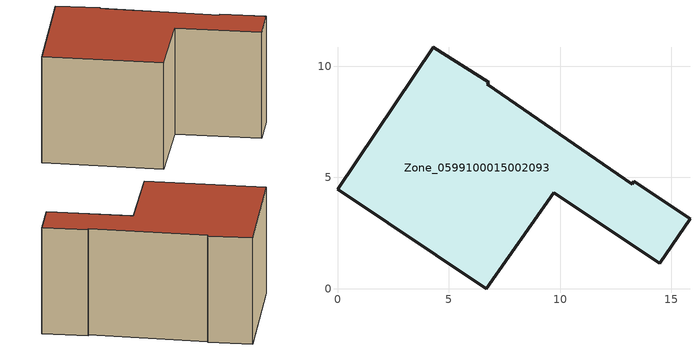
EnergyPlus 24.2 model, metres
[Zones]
Zone_0599100015002093
 floor ground (C_G): 6.68,0 0,4.48 4.29,10.85 6.79,9.29 6.72,9.18 13.24,4.7 13.31,4.82 15.84,3.14 14.48,1.15 9.71,4.32 z0.87
 wall outside (C_F): 6.79,9.29 4.29,10.85 0,4.48 6.68,0 9.71,4.32 14.48,1.15 15.84,3.14 13.31,4.82 13.24,4.7 6.72,9.18 6.79,9.29 z0.87:8.6
 roof outside (C_R): 13.24,4.7 6.72,9.18 6.79,9.29 4.29,10.85 0,4.48 6.68,0 9.71,4.32 14.48,1.15 15.84,3.14 13.31,4.82 z8.6
[BUILDING]
Pand.0599100015002093: North Axis=0; Terrain=City; Loads Convergence Tolerance Value=0.04; Temperature Convergence Tolerance Value=0.4; Solar Distribution=FullExterior; Maximum Number of Warmup Days=25; Minimum Number of Warmup Days=1
[Site:Location]
Rotterdam.The.Hague.AP_ZH_NLD Design_Conditions: Latitude=51.96; Longitude=4.45; Time Zone=1; Elevation=-4.5
[SITE:GROUNDTEMPERATURE:BUILDINGSURFACE]
18, 18, 18, 18, 18, 18, 18, 18, 18, 18, 18, 18
[MATERIAL] Thermal Absorptance=0.9; Solar Absorptance=0.7; Visible Absorptance=0.7
Name | Roughness | Thickness | Conductivity | Density | Specific Heat
G.TI.1965-1974 | MediumSmooth | 0.15 | 0.882353 | 540 | 1210
F.TI.1965-1974 | Rough | 0.3 | 0.697674 | 1920 | 840
R.TI.1965-1974 | MediumRough | 0.2 | 0.232558 | 1500 | 1000
[CONSTRUCTION]
C_G: G.TI.1965-1974
C_F: F.TI.1965-1974
C_R: R.TI.1965-1974
[ZONE]
Zone_0599100015002093: Type=1; Multiplier=1; Ceiling Height=Autocalculate; Volume=Autocalculate; Floor Area=autocalculate; Part of Total Floor Area=Yes
[ZONEINFILTRATION:DESIGNFLOWRATE]
Infil_Zone_0599100015002093: Zone or ZoneList or Space or SpaceList=Zone_0599100015002093; Schedule=AlwaysOn; Design Flow Rate Calculation Method=Flow/Area; Flow Rate per Floor Area=0.003; Constant Term Coefficient=1; Temperature Term Coefficient=0; Velocity Term Coefficient=0; Velocity Squared Term Coefficient=0
[HVACTEMPLATE:ZONE:IDEALLOADSAIRSYSTEM]
Zone_0599100015002093: Maximum Heating Supply Air Temperature=50; Minimum Cooling Supply Air Temperature=13; Maximum Heating Supply Air Humidity Ratio=0.0156; Minimum Cooling Supply Air Humidity Ratio=0.0077; Heating Limit=NoLimit; Cooling Limit=NoLimit; Dehumidification Control Type=ConstantSensibleHeatRatio; Cooling Sensible Heat Ratio=0.7; Dehumidification Setpoint=60; Humidification Control Type=None; Humidification Setpoint=30; Outdoor Air Method=None; Outdoor Air Flow Rate per Person=0.00944; Outdoor Air Flow Rate per Zone Floor Area=0; Outdoor Air Flow Rate per Zone=0; Demand Controlled Ventilation Type=None; Outdoor Air Economizer Type=NoEconomizer; Heat Recovery Type=None; Sensible Heat Recovery Effectiveness=0.7; Latent Heat Recovery Effectiveness=0.65
[ZONECONTROL:THERMOSTAT]
ThermostatControl_Zone_0599100015002093: Zone or ZoneList=Zone_0599100015002093; Control Type Schedule=DualSetpointControlType; Control 1=Thermostat_Zone_0599100015002093; Temperature Difference Between Cutout And Setpoint=0
[THERMOSTATSETPOINT:DUALSETPOINT]
Thermostat_Zone_0599100015002093: Heating Setpoint Temperature Schedule=HeatingSetpoint_Zone_0599100015002093; Cooling Setpoint Temperature Schedule=CoolingSetpoint_Zone_0599100015002093
[SCHEDULE:COMPACT]
HeatingSetpoint_Zone_0599100015002093: Through: 12/31, For: AllDays, Until: 24:00, 21
CoolingSetpoint_Zone_0599100015002093: Through: 12/31, For: AllDays, Until: 24:00, 24
DualSetpointControlType: Through: 12/31, For: AllDays, Until: 24:00, 4
AlwaysOn: Through: 12/31, For: AllDays, Until: 24:00, 1
